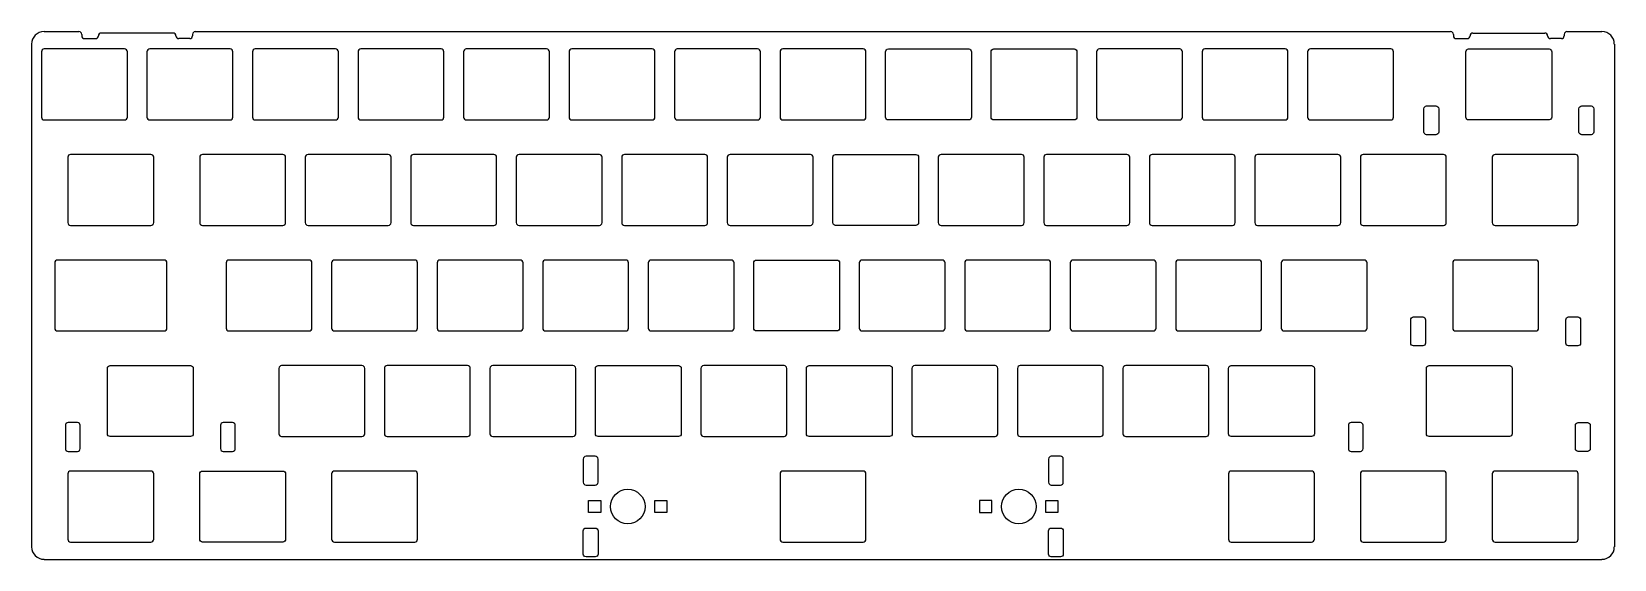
# Model space of a CAD drawing. Header units: millimetres. Extents: x -143 to 143, y -48 to 48.
import ezdxf

# ---------------------------------------------------------------- set-up
doc = ezdxf.new("R2010")
doc.units = ezdxf.units.MM
doc.layers.get('0').update_dxf_attribs({"linetype": 'CONTINUOUS'})

msp = doc.modelspace()

# ---------------------------------------------------------------- linework, layer by layer
for p, q in [((-140.63, 47.63), (-134.33, 47.63)), ((-133.83, 47.13), (-133.83, 46.88)), ((-133.33, 46.38), (-131.33, 46.38)), ((-117.33, 47.38), (-130.33, 47.38)), ((-114.33, 46.38), (-116.33, 46.38)), ((-113.83, 47.13), (-113.83, 46.88)), ((-113.33, 47.63), (113.32, 47.63)), ((113.82, 47.13), (113.82, 46.88)), ((114.32, 46.38), (116.32, 46.38)), ((117.32, 47.38), (130.32, 47.38)), ((133.32, 46.38), (131.32, 46.38)), ((133.82, 47.13), (133.82, 46.88)), ((134.32, 47.63), (140.62, 47.63)), ((-142.88, 45.38), (-142.88, -45.37)), ((142.88, 45.38), (142.88, -45.37)), ((-140.63, -47.63), (140.62, -47.63))]:
    msp.add_line(p, q)
for points in [[(-140.6, 31.7), (-126.1, 31.7, 0.414214), (-125.6, 32.2), (-125.6, 44, 0.414214), (-126.1, 44.5), (-140.6, 44.5, 0.414214), (-141.1, 44), (-141.1, 32.2, 0.414214)], [(-121.55, 31.7), (-107.05, 31.7, 0.414214), (-106.55, 32.2), (-106.55, 44, 0.414214), (-107.05, 44.5), (-121.55, 44.5, 0.414214), (-122.05, 44), (-122.05, 32.2, 0.414214)], [(-102.5, 31.7), (-88, 31.7, 0.414214), (-87.5, 32.2), (-87.5, 44, 0.414214), (-88, 44.5), (-102.5, 44.5, 0.414214), (-103, 44), (-103, 32.2, 0.414214)], [(-68.95, 31.7, 0.414214), (-68.45, 32.2), (-68.45, 44, 0.414214), (-68.95, 44.5), (-83.45, 44.5, 0.414214), (-83.95, 44), (-83.95, 32.2, 0.414214), (-83.45, 31.7)], [(-64.4, 44.5, 0.414214), (-64.9, 44), (-64.9, 32.2, 0.414214), (-64.4, 31.7), (-49.9, 31.7, 0.414214), (-49.4, 32.2), (-49.4, 44, 0.414214), (-49.9, 44.5)], [(-45.85, 32.2, 0.414214), (-45.35, 31.7), (-30.85, 31.7, 0.414214), (-30.35, 32.2), (-30.35, 44, 0.414214), (-30.85, 44.5), (-45.35, 44.5, 0.414214), (-45.85, 44)], [(-26.8, 32.2, 0.414214), (-26.3, 31.7), (-11.8, 31.7, 0.414214), (-11.3, 32.2), (-11.3, 44, 0.414214), (-11.8, 44.5), (-26.3, 44.5, 0.414214), (-26.8, 44)], [(-7.75, 32.2, 0.414214), (-7.25, 31.7), (7.25, 31.7, 0.414214), (7.75, 32.2), (7.75, 44, 0.414214), (7.25, 44.5), (-7.25, 44.5, 0.414214), (-7.75, 44)], [(26.8, 44), (26.8, 32.2, -0.414214), (26.3, 31.7), (11.8, 31.7, -0.414214), (11.3, 32.2), (11.3, 44, -0.414214), (11.8, 44.5), (26.3, 44.5, -0.414214)], [(45.85, 44), (45.85, 32.2, -0.414214), (45.35, 31.7), (30.85, 31.7, -0.414214), (30.35, 32.2), (30.35, 44, -0.414214), (30.85, 44.5), (45.35, 44.5, -0.414214)], [(49.4, 32.2, 0.414214), (49.9, 31.7), (64.4, 31.7, 0.414214), (64.9, 32.2), (64.9, 44, 0.414214), (64.4, 44.5), (49.9, 44.5, 0.414214), (49.4, 44)], [(68.45, 32.2, 0.414214), (68.95, 31.7), (83.45, 31.7, 0.414214), (83.95, 32.2), (83.95, 44, 0.414214), (83.45, 44.5), (68.95, 44.5, 0.414214), (68.45, 44)], [(87.5, 32.2, 0.414214), (88, 31.7), (102.5, 31.7, 0.414214), (103, 32.2), (103, 44, 0.414214), (102.5, 44.5), (88, 44.5, 0.414214), (87.5, 44)], [(131.57, 44), (131.57, 32.2, -0.414214), (131.08, 31.7), (116.57, 31.7, -0.414214), (116.07, 32.2), (116.07, 44, -0.414214), (116.57, 44.5), (131.08, 44.5, -0.414214)], [(111.16, 33.72), (111.16, 29.51, -0.414214), (110.66, 29.01), (108.99, 29.01, -0.414214), (108.49, 29.51), (108.49, 33.72, -0.414214), (108.99, 34.22), (110.66, 34.22, -0.414214)], [(139.16, 33.72), (139.16, 29.51, -0.414214), (138.66, 29.01), (136.99, 29.01, -0.414214), (136.49, 29.51), (136.49, 33.72, -0.414214), (136.99, 34.22), (138.66, 34.22, -0.414214)], [(-135.84, 25.45, 0.414214), (-136.34, 24.95), (-136.34, 13.15, 0.414214), (-135.84, 12.65), (-121.34, 12.65, 0.414214), (-120.84, 13.15), (-120.84, 24.95, 0.414214), (-121.34, 25.45)], [(-97.53, 12.65, 0.414214), (-97.03, 13.15), (-97.03, 24.95, 0.414214), (-97.53, 25.45), (-112.03, 25.45, 0.414214), (-112.53, 24.95), (-112.53, 13.15, 0.414214), (-112.03, 12.65)], [(-77.98, 24.95, 0.414214), (-78.48, 25.45), (-92.98, 25.45, 0.414214), (-93.48, 24.95), (-93.48, 13.15, 0.414214), (-92.98, 12.65), (-78.48, 12.65, 0.414214), (-77.98, 13.15)], [(-73.93, 25.45, 0.414214), (-74.43, 24.95), (-74.43, 13.15, 0.414214), (-73.93, 12.65), (-59.43, 12.65, 0.414214), (-58.93, 13.15), (-58.93, 24.95, 0.414214), (-59.43, 25.45)], [(-55.38, 24.95), (-55.38, 13.15, 0.414214), (-54.88, 12.65), (-40.38, 12.65, 0.414214), (-39.88, 13.15), (-39.88, 24.95, 0.414214), (-40.38, 25.45), (-54.88, 25.45, 0.414214)], [(-20.83, 24.95, 0.414214), (-21.33, 25.45), (-35.83, 25.45, 0.414214), (-36.33, 24.95), (-36.33, 13.15, 0.414214), (-35.83, 12.65), (-21.33, 12.65, 0.414214), (-20.83, 13.15)], [(-17.28, 13.15, 0.414214), (-16.78, 12.65), (-2.28, 12.65, 0.414214), (-1.78, 13.15), (-1.78, 24.95, 0.414214), (-2.28, 25.45), (-16.78, 25.45, 0.414214), (-17.28, 24.95)], [(2.27, 25.45), (16.77, 25.45, -0.414214), (17.27, 24.95), (17.27, 13.15, -0.414214), (16.77, 12.65), (2.27, 12.65, -0.414214), (1.77, 13.15), (1.77, 24.95, -0.414214)], [(20.82, 13.15, 0.414214), (21.32, 12.65), (35.82, 12.65, 0.414214), (36.32, 13.15), (36.32, 24.95, 0.414214), (35.82, 25.45), (21.32, 25.45, 0.414214), (20.82, 24.95)], [(39.87, 13.15, 0.414214), (40.37, 12.65), (54.87, 12.65, 0.414214), (55.37, 13.15), (55.37, 24.95, 0.414214), (54.87, 25.45), (40.37, 25.45, 0.414214), (39.87, 24.95)], [(73.92, 12.65, 0.414214), (74.42, 13.15), (74.42, 24.95, 0.414214), (73.92, 25.45), (59.42, 25.45, 0.414214), (58.92, 24.95), (58.92, 13.15, 0.414214), (59.42, 12.65)], [(78.47, 25.45, 0.414214), (77.97, 24.95), (77.97, 13.15, 0.414214), (78.47, 12.65), (92.97, 12.65, 0.414214), (93.47, 13.15), (93.47, 24.95, 0.414214), (92.97, 25.45)], [(97.52, 12.65), (112.02, 12.65, 0.414214), (112.52, 13.15), (112.52, 24.95, 0.414214), (112.02, 25.45), (97.52, 25.45, 0.414214), (97.02, 24.95), (97.02, 13.15, 0.414214)], [(120.84, 13.15, 0.414214), (121.34, 12.65), (135.84, 12.65, 0.414214), (136.34, 13.15), (136.34, 24.95, 0.414214), (135.84, 25.45), (121.34, 25.45, 0.414214), (120.84, 24.95)], [(-118.96, -6.4, 0.414214), (-118.46, -5.9), (-118.46, 5.9, 0.414214), (-118.96, 6.4), (-138.22, 6.4, 0.414214), (-138.72, 5.9), (-138.72, -5.9, 0.414214), (-138.22, -6.4)], [(-92.76, -6.4, 0.414214), (-92.26, -5.9), (-92.26, 5.9, 0.414214), (-92.76, 6.4), (-107.26, 6.4, 0.414214), (-107.76, 5.9), (-107.76, -5.9, 0.414214), (-107.26, -6.4)], [(-73.71, -6.4, 0.414214), (-73.21, -5.9), (-73.21, 5.9, 0.414214), (-73.71, 6.4), (-88.21, 6.4, 0.414214), (-88.71, 5.9), (-88.71, -5.9, 0.414214), (-88.21, -6.4)], [(-69.16, -6.4), (-54.66, -6.4, 0.414214), (-54.16, -5.9), (-54.16, 5.9, 0.414214), (-54.66, 6.4), (-69.16, 6.4, 0.414214), (-69.66, 5.9), (-69.66, -5.9, 0.414214)], [(-50.61, 5.9), (-50.61, -5.9, 0.414214), (-50.11, -6.4), (-35.61, -6.4, 0.414214), (-35.11, -5.9), (-35.11, 5.9, 0.414214), (-35.61, 6.4), (-50.11, 6.4, 0.414214)], [(-16.56, -6.4, 0.414214), (-16.06, -5.9), (-16.06, 5.9, 0.414214), (-16.56, 6.4), (-31.06, 6.4, 0.414214), (-31.56, 5.9), (-31.56, -5.9, 0.414214), (-31.06, -6.4)], [(-12.01, 6.4), (2.49, 6.4, -0.414214), (2.99, 5.9), (2.99, -5.9, -0.414214), (2.49, -6.4), (-12.01, -6.4, -0.414214), (-12.51, -5.9), (-12.51, 5.9, -0.414214)], [(7.04, 6.4, 0.414214), (6.54, 5.9), (6.54, -5.9, 0.414214), (7.04, -6.4), (21.54, -6.4, 0.414214), (22.04, -5.9), (22.04, 5.9, 0.414214), (21.54, 6.4)], [(26.09, 6.4, 0.414214), (25.59, 5.9), (25.59, -5.9, 0.414214), (26.09, -6.4), (40.59, -6.4, 0.414214), (41.09, -5.9), (41.09, 5.9, 0.414214), (40.59, 6.4)], [(45.14, -6.4), (59.64, -6.4, 0.414214), (60.14, -5.9), (60.14, 5.9, 0.414214), (59.64, 6.4), (45.14, 6.4, 0.414214), (44.64, 5.9), (44.64, -5.9, 0.414214)], [(79.19, 5.9, 0.414214), (78.69, 6.4), (64.19, 6.4, 0.414214), (63.69, 5.9), (63.69, -5.9, 0.414214), (64.19, -6.4), (78.69, -6.4, 0.414214), (79.19, -5.9)], [(82.74, -5.9, 0.414214), (83.24, -6.4), (97.74, -6.4, 0.414214), (98.24, -5.9), (98.24, 5.9, 0.414214), (97.74, 6.4), (83.24, 6.4, 0.414214), (82.74, 5.9)], [(114.19, -6.4), (128.69, -6.4, 0.414214), (129.19, -5.9), (129.19, 5.9, 0.414214), (128.69, 6.4), (114.19, 6.4, 0.414214), (113.69, 5.9), (113.69, -5.9, 0.414214)], [(108.78, -4.38), (108.78, -8.59, -0.414214), (108.28, -9.09), (106.61, -9.09, -0.414214), (106.11, -8.59), (106.11, -4.38, -0.414214), (106.61, -3.88), (108.28, -3.88, -0.414214)], [(134.61, -3.88), (136.28, -3.88, -0.414214), (136.78, -4.38), (136.78, -8.59, -0.414214), (136.28, -9.09), (134.61, -9.09, -0.414214), (134.11, -8.59), (134.11, -4.38, -0.414214)], [(-113.69, -13.15), (-113.69, -24.95, -0.414214), (-114.19, -25.45), (-128.69, -25.45, -0.414214), (-129.19, -24.95), (-129.19, -13.15, -0.414214), (-128.69, -12.65), (-114.19, -12.65, -0.414214)], [(-97.74, -12.65, 0.414214), (-98.24, -13.15), (-98.24, -24.95, 0.414214), (-97.74, -25.45), (-83.24, -25.45, 0.414214), (-82.74, -24.95), (-82.74, -13.15, 0.414214), (-83.24, -12.65)], [(-79.19, -13.15), (-79.19, -24.95, 0.414214), (-78.69, -25.45), (-64.19, -25.45, 0.414214), (-63.69, -24.95), (-63.69, -13.15, 0.414214), (-64.19, -12.65), (-78.69, -12.65, 0.414214)], [(-45.14, -25.45, 0.414214), (-44.64, -24.95), (-44.64, -13.15, 0.414214), (-45.14, -12.65), (-59.64, -12.65, 0.414214), (-60.14, -13.15), (-60.14, -24.95, 0.414214), (-59.64, -25.45)], [(-40.59, -12.65), (-26.09, -12.65, -0.414214), (-25.59, -13.15), (-25.59, -24.95, -0.414214), (-26.09, -25.45), (-40.59, -25.45, -0.414214), (-41.09, -24.95), (-41.09, -13.15, -0.414214)], [(-7.04, -25.45, 0.414214), (-6.54, -24.95), (-6.54, -13.15, 0.414214), (-7.04, -12.65), (-21.54, -12.65, 0.414214), (-22.04, -13.15), (-22.04, -24.95, 0.414214), (-21.54, -25.45)], [(12.51, -13.15), (12.51, -24.95, -0.414214), (12.01, -25.45), (-2.49, -25.45, -0.414214), (-2.99, -24.95), (-2.99, -13.15, -0.414214), (-2.49, -12.65), (12.01, -12.65, -0.414214)], [(31.06, -25.45, 0.414214), (31.56, -24.95), (31.56, -13.15, 0.414214), (31.06, -12.65), (16.56, -12.65, 0.414214), (16.06, -13.15), (16.06, -24.95, 0.414214), (16.56, -25.45)], [(35.11, -24.95, 0.414214), (35.61, -25.45), (50.11, -25.45, 0.414214), (50.61, -24.95), (50.61, -13.15, 0.414214), (50.11, -12.65), (35.61, -12.65, 0.414214), (35.11, -13.15)], [(69.66, -13.15, 0.414214), (69.16, -12.65), (54.66, -12.65, 0.414214), (54.16, -13.15), (54.16, -24.95, 0.414214), (54.66, -25.45), (69.16, -25.45, 0.414214), (69.66, -24.95)], [(73.71, -12.65), (88.21, -12.65, -0.414214), (88.71, -13.15), (88.71, -24.95, -0.414214), (88.21, -25.45), (73.71, -25.45, -0.414214), (73.21, -24.95), (73.21, -13.15, -0.414214)], [(124.43, -13.15), (124.43, -24.95, -0.414214), (123.93, -25.45), (109.43, -25.45, -0.414214), (108.93, -24.95), (108.93, -13.15, -0.414214), (109.43, -12.65), (123.93, -12.65, -0.414214)], [(-134.11, -23.43, 0.414214), (-134.61, -22.93), (-136.28, -22.93, 0.414214), (-136.78, -23.43), (-136.78, -27.64, 0.414214), (-136.28, -28.14), (-134.61, -28.14, 0.414214), (-134.11, -27.64)], [(-108.78, -27.64, 0.414214), (-108.28, -28.14), (-106.61, -28.14, 0.414214), (-106.11, -27.64), (-106.11, -23.43, 0.414214), (-106.61, -22.93), (-108.28, -22.93, 0.414214), (-108.78, -23.43)], [(97.52, -23.43, 0.414214), (97.02, -22.93), (95.35, -22.93, 0.414214), (94.85, -23.43), (94.85, -27.64, 0.414214), (95.35, -28.14), (97.02, -28.14, 0.414214), (97.52, -27.64)], [(136.35, -22.93), (138.02, -22.93, -0.414214), (138.52, -23.43), (138.52, -27.64, -0.414214), (138.02, -28.14), (136.35, -28.14, -0.414214), (135.85, -27.64), (135.85, -23.43, -0.414214)], [(-40.62, -29.52, 0.414214), (-41.12, -29.02), (-42.78, -29.02, 0.414214), (-43.28, -29.52), (-43.28, -33.72, 0.414214), (-42.78, -34.22), (-41.12, -34.22, 0.414214), (-40.62, -33.72)], [(40.72, -33.72, 0.414214), (41.22, -34.22), (42.88, -34.22, 0.414214), (43.38, -33.72), (43.38, -29.52, 0.414214), (42.88, -29.02), (41.22, -29.02, 0.414214), (40.72, -29.52)], [(-120.84, -32.2, 0.414214), (-121.34, -31.7), (-135.84, -31.7, 0.414214), (-136.34, -32.2), (-136.34, -44, 0.414214), (-135.84, -44.5), (-121.34, -44.5, 0.414214), (-120.84, -44)], [(-112.03, -31.7), (-97.53, -31.7, -0.414214), (-97.03, -32.2), (-97.03, -44, -0.414214), (-97.53, -44.5), (-112.03, -44.5, -0.414214), (-112.53, -44), (-112.53, -32.2, -0.414214)], [(-88.21, -44.5), (-73.71, -44.5, 0.414214), (-73.21, -44), (-73.21, -32.2, 0.414214), (-73.71, -31.7), (-88.21, -31.7, 0.414214), (-88.71, -32.2), (-88.71, -44, 0.414214)], [(-7.75, -32.2), (-7.75, -44, 0.414214), (-7.25, -44.5), (7.25, -44.5, 0.414214), (7.75, -44), (7.75, -32.2, 0.414214), (7.25, -31.7), (-7.25, -31.7, 0.414214)], [(88.21, -44.5, 0.414214), (88.71, -44), (88.71, -32.2, 0.414214), (88.21, -31.7), (73.71, -31.7, 0.414214), (73.21, -32.2), (73.21, -44, 0.414214), (73.71, -44.5)], [(97.52, -44.5), (112.02, -44.5, 0.414214), (112.52, -44), (112.52, -32.2, 0.414214), (112.02, -31.7), (97.52, -31.7, 0.414214), (97.02, -32.2), (97.02, -44, 0.414214)], [(135.84, -44.5, 0.414214), (136.34, -44), (136.34, -32.2, 0.414214), (135.84, -31.7), (121.34, -31.7, 0.414214), (120.84, -32.2), (120.84, -44, 0.414214), (121.34, -44.5)], [(-42.78, -41.98), (-41.12, -41.98, -0.414214), (-40.62, -42.48), (-40.62, -46.68, -0.414214), (-41.12, -47.18), (-42.78, -47.18, -0.414214), (-43.28, -46.68), (-43.28, -42.48, -0.414214)], [(42.88, -47.18), (41.22, -47.18, -0.414214), (40.72, -46.68), (40.72, -42.48, -0.414214), (41.22, -41.98), (42.88, -41.98, -0.414214), (43.38, -42.48), (43.38, -46.68, -0.414214)]]:
    msp.add_lwpolyline(points, format="xyb", close=True)
for points in [[(-40.13, -37), (-40.13, -39.2), (-42.33, -39.2), (-42.33, -37)], [(-30.38, -39.2), (-30.38, -37), (-28.18, -37), (-28.18, -39.2)], [(30.47, -37), (28.27, -37), (28.27, -39.2), (30.47, -39.2)], [(42.42, -37), (42.42, -39.2), (40.22, -39.2), (40.22, -37)]]:
    msp.add_lwpolyline(points, close=True)
for centre in [(-35.25, -38.1), (35.35, -38.1)]:
    msp.add_circle(centre, 3.12)
for centre, radius, start, end in [((-140.63, 45.38), 2.25, 90, 180), ((-134.33, 47.13), 0.5, 0, 90), ((-133.33, 46.88), 0.5, 180, 270), ((-131.33, 46.88), 0.5, -90, 0), ((-130.33, 46.88), 0.5, 90, 180), ((-117.33, 46.88), 0.5, 0, 90), ((-116.33, 46.88), 0.5, 180, 270), ((-114.33, 46.88), 0.5, -90, 0), ((-113.33, 47.13), 0.5, 90, 180), ((113.32, 47.13), 0.5, 0, 90), ((114.32, 46.88), 0.5, 180, 270), ((116.32, 46.88), 0.5, -90, 0), ((117.32, 46.88), 0.5, 90, 180), ((130.32, 46.88), 0.5, 0, 90), ((131.32, 46.88), 0.5, 180, 270), ((133.32, 46.88), 0.5, -90, 0), ((134.32, 47.13), 0.5, 90, 180), ((140.62, 45.38), 2.25, 0, 90), ((-140.63, -45.37), 2.25, 180, 270), ((140.62, -45.37), 2.25, -90, 0)]:
    msp.add_arc(centre, radius, start, end)

doc.saveas('drawing.dxf')
